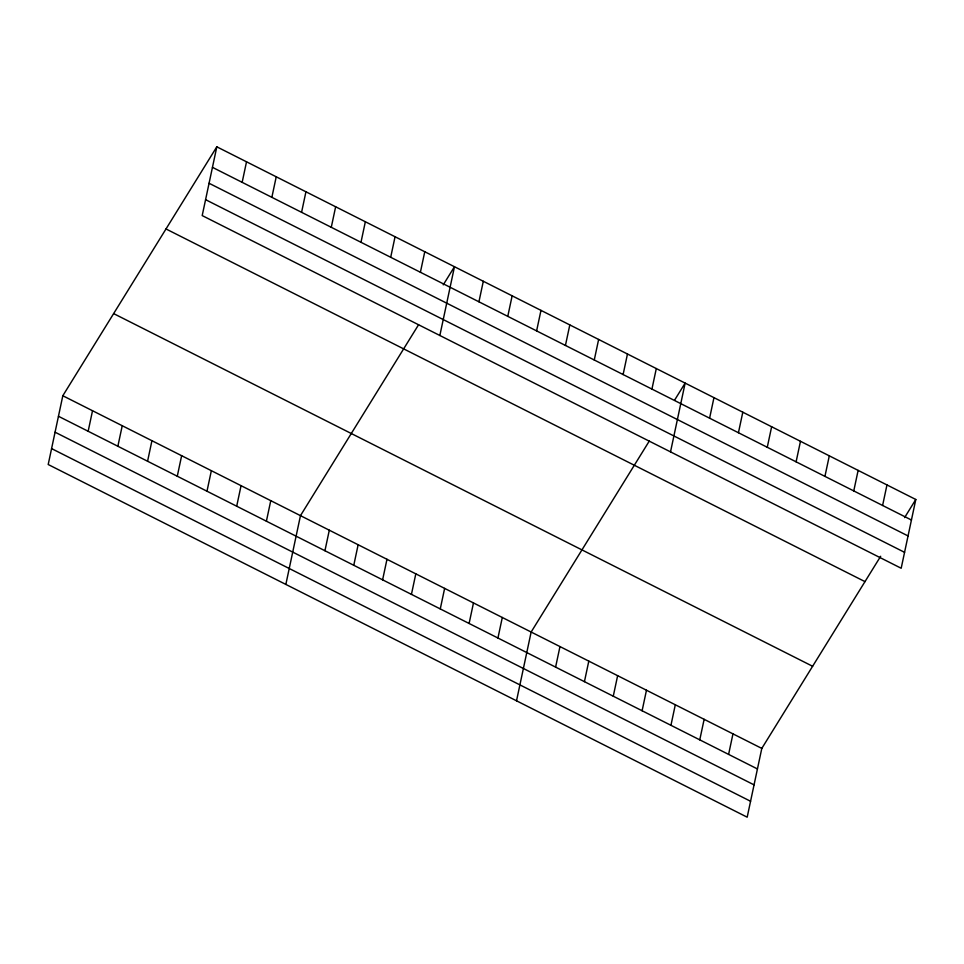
<?xml version="1.0" encoding="UTF-8"?>
<svg xmlns="http://www.w3.org/2000/svg" width="964" height="964" viewBox="0 0 964 964"><rect width="100%" height="100%" fill="white"/><g stroke="black" fill="none" stroke-linecap="round" stroke-linejoin="round"><path stroke-width="1.45" d="M216.816 146.817L202.199 215.587L901.183 568.254L915.8 499.485L216.816 146.817L62.817 395.746L48.2 464.515L747.184 817.183L761.801 748.413L880.674 556.264M88.158 431.269L92.52 410.736M117.861 446.26L122.235 425.727M147.576 461.238L151.938 440.705M177.28 476.228L181.642 455.695M242.157 182.341L246.519 161.807M206.983 491.218L211.357 470.685M271.86 197.331L276.234 176.798M236.698 506.208L241.06 485.675M301.575 212.321L305.937 191.788M266.401 521.199L270.764 500.665M331.279 227.311L335.641 206.778M285.85 584.425L300.467 515.656L418.593 324.711M360.982 242.301L365.344 221.768M324.94 550.733L329.302 530.2M390.697 257.28L395.059 236.746M353.776 565.278L358.138 544.744M420.4 272.27L424.763 251.737M382.612 579.822L386.974 559.289M439.849 335.496L454.466 266.727L443.259 284.85M411.435 594.378L415.809 573.845M478.939 301.804L483.301 281.271M440.271 608.923L444.633 588.389M507.775 316.361L512.137 295.828M469.107 623.467L473.469 602.934M536.611 330.905L540.973 310.372M497.942 638.011L502.304 617.478M565.434 345.449L569.808 324.916M516.523 700.804L531.14 632.035L649.266 441.09M594.27 359.994L598.632 339.461M555.601 667.112L559.976 646.579M623.106 374.55L627.468 354.017M584.437 681.656L588.799 661.123M651.941 389.094L656.303 368.561M613.273 696.201L617.635 675.668M670.522 451.875L685.139 383.106L674.667 400.024M642.108 710.757L646.47 690.224M709.6 418.183L713.963 397.65M670.944 725.302L675.306 704.768M738.436 432.74L742.798 412.206M699.768 739.846L704.142 719.313M767.272 447.284L771.634 426.751M728.603 754.39L732.965 733.857M796.107 461.828L800.469 441.295M824.931 476.373L829.305 455.839M853.767 490.929L858.129 470.396M882.602 505.473L886.964 484.94M904.594 517.608L915.8 499.485M212.454 167.35L911.438 520.018M209.068 183.268L908.052 535.936M205.585 199.668L904.569 552.336M166.001 228.962L864.985 581.629M113.632 313.601L812.616 666.269M62.817 395.746L761.801 748.413M58.455 416.279L757.439 768.947M55.069 432.197L754.053 784.865M51.586 448.597L750.57 801.265"/></g></svg>
